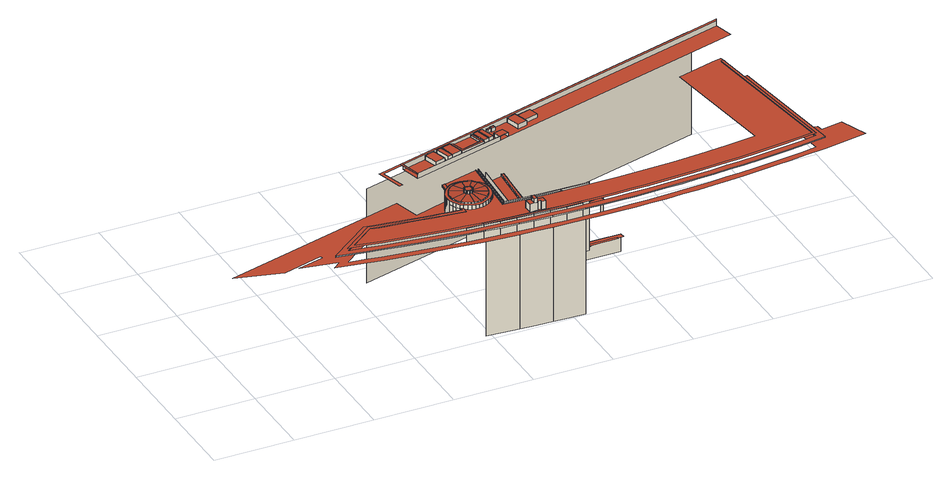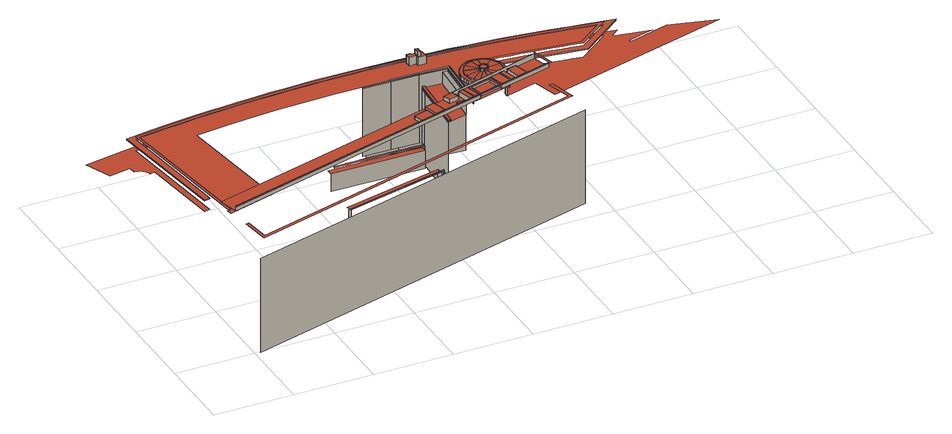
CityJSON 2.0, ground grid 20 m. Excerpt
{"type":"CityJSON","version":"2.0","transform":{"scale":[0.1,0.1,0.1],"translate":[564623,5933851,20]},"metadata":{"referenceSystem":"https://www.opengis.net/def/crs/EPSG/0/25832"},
"CityObjects":{
"building1":{"type":"Building","attributes":{"Grundfläche 2D":"5459.755037","Grundhöhe NN":"20.637"},"children":["building1-1","building1-2","building1-3","building1-4","building1-5","building1-6","building1-7","building1-8","building1-9","building1-10","building1-11","building1-12","building1-13","building1-14","building1-15","building1-16","building1-17","building1-18","building1-19"],"geometry":[{"type":"MultiSurface","lod":"3","boundaries":[[[0,1,2,3]],[[1,0,4,5]],[[6,7,8,9]],[[10,11,12,13]],[[10,14,15,11]],[[11,16,17,12]],[[11,15,18,16]],[[16,19,20,17]],[[21,22,23,24]],[[25,26,27,28]],[[29,30,31,32,19,16,18,33]],[[21,34,35,22]],[[22,19,32,23]],[[26,29,33,27]],[[36,37,38,39]],[[20,19,22,35,40,41]],[[42,43,44,45]],[[42,46,43]],[[44,43,46,47,48,49]],[[50,42,45,51]],[[47,52,53,48]],[[54,55,56,57]],[[1,58,59,2]],[[40,37,36,60,61,62,41]],[[63,50,51,64]],[[54,57,65,66]],[[52,67,68,53]],[[69,70,63]],[[69,63,64,71]],[[72,73,55,54]],[[67,74,75,68]],[[67,76,74]],[[72,54,66,77]],[[58,1,5,78]],[[79,6,9,80]],[[81,69,71,82]],[[83,61,60,84]],[[74,85,86,75]],[[87,88,73,72]],[[89,90,81,82,91]],[[84,92,93,83]],[[87,72,77,94]],[[95,96,97,85,74,76,67,52,47,46,43,46,98]],[[46,42,50,63,70,99,100,98]],[[90,89,101]],[[102,103,104,105,106,107]],[[85,108,109,86]],[[110,111,112,113,114,115]],[[116,117,88,87]],[[118,101,89,119]],[[94,120,121,122,116,87]],[[123,99,70,69,81,90,101,118,124]],[[92,125,126,93]],[[109,108,127,128,129,130]],[[131,132,133,134,135,136]],[[137,118,119,138]],[[139,117,116,140,141,142]],[[143,144,145,146,121,120]],[[147,128,127,108,85,97,148,149]],[[125,150,151,126]],[[128,147,152,129]],[[153,137,138,154]],[[118,137,153,155,156,157,124]],[[143,158,159,144]],[[147,160,161,152]],[[162,163,164,153,154,165]],[[83,93,126,151,166,167,168,169,170,171,172,173,174,175,176,177,178,179,180,181,182,183,158,143,120,94,77,66,65,184,185,13,12,17,20,41,62,61],[64,51,45,44,49,48,53,68,75,86,109,130,129,152,161,186,187,188,189,190,191,192,193,194,195,196,197,198,199,200,201,202,203,162,165,154,138,119,89,91,82,71]],[[166,151,150,204]],[[155,153,164,163,205,206,207,208,209,156]],[[210,59,58,211]],[[211,58,78,212]],[[213,79,80,214]],[[215,216,160,147,149,217,218]],[[160,216,186,161]],[[219,159,158,183]],[[205,163,162,203]],[[167,166,204,220]],[[216,215,187,186]],[[221,206,205]],[[221,205,203,202]],[[220,222,168,167]],[[223,219,183,182]],[[224,225,226,227,228,215,218,229,230]],[[206,221,206,231,232,233,234,207]],[[235,236,237,238]],[[215,228,188,187]],[[200,231,206,221,202,201]],[[239,240,225,224,241,242]],[[243,223,182,181]],[[244,245,234,233]],[[244,246,247,248,249,250,245]],[[169,168,222,251]],[[228,227,226,189,188]],[[232,231,200,199]],[[249,248,252,253,254,239,242,255]],[[226,225,190,189]],[[251,256,170,169]],[[257,243,181,180]],[[211,258,259,210]],[[233,232,199,198]],[[225,240,191,190]],[[246,244,233]],[[246,233,198,197]],[[256,260,171,170]],[[261,257,180,179]],[[258,211,212,262]],[[263,213,214,264]],[[240,239,192,191]],[[247,246,197,196]],[[239,254,193,192]],[[248,247,196,195]],[[260,265,172,171]],[[266,261,179,178]],[[254,253,194,193]],[[253,252,248,195,194]],[[265,267,173,172]],[[268,266,178,177]],[[269,236,235]],[[270,271,272,103,102,273]],[[274,275,276,111,110,277]],[[267,278,174,173]],[[279,268,177,176]],[[278,280,175,174]],[[280,279,176,175]],[[281,282,283,284]],[[285,281,284,286]],[[287,288,289,135,134,290,291]],[[258,292,293,259]],[[294,295,296,297]],[[295,298,299,296]],[[292,258,262,300]],[[301,263,264,302]],[[303,304,305,306,298,295,307,308,309]],[[307,295,294,310]],[[311,312,313,314]],[[315,306,305,316]],[[317,318,319,303,309,320]],[[318,321,322,319]],[[292,323,324,293]],[[320,325,326,317]],[[327,328,329,330,331,332,322,321]],[[328,327,321,318,333,334]],[[319,335,336,337,338,316,305,304,303]],[[331,330,339,340,341,342]],[[343,344,345,346,347,348,349,350,351,352,353,354,355,356,357,358,291,290,134,133,132,359,360,361,362,363,364,365,366,367,368,369,370,371,372,373,374,375,38,37,40,35,34,376,377,378,379,380,381,382,383,384,385,386,387,388,389,390,391,3,2,59,210,259,293,324,392,393,394,395,396,397,398,399,400,401,402,403,404,405,406,407,408,409,410,411]],[[323,292,300,412]],[[413,301,302,414]],[[415,416,417,271,270,418]],[[419,420,421,275,274,422]],[[423,424,425,426,427,314,313,428,429,430,431,432,433,434,435,436,437]],[[438,439,308,307]],[[287,291,358,357,440,441]],[[442,443,444,445,131,136,135,289,288,287,441,440,446,447,448,449,450,451,452,453,454,455,456,457,458,459,460,461,462,463,464,465,466,467,468,469,470,471,472,473,474,475,282,281,285,476,140,116,477,145,144,159,219,223,243,257,261,266,268,279,280,278,267,265,260,256,251,222,220,204,150,125,92,84,60,36,39,478,479,480,481,482,483,484,485,486,487,488,489,490,491,492]],[[493,494,495,496,497,498,499,24,23,32,31,500,501,502,503,504,505,506,507,508,509,510,511,512,513,514,515,516,113,112,111,276,275,421,420,517,518,519,520,521,522,523,524,525,526,527,528,529,530,531,532,533,534,535,536,537,538,539,540,541,542,543,544,545,546,547,548,549,550,551,412,300,262,212,78,5,4,552,553,554,555,556,557,558,559,560]],[[561,562,563,564,565,337,336,335,319,322,566,567]],[[568,283,282,475]],[[569,570,571,572,573,574,575,576,577,578,579,419,422,274,277,110,115,114,580,581,582,583,584,585,586,587,588,589,590,591,592,593,594,595,596,30,29,26,25,597,598,599,600,601,602,603,604,605,606,607,608,609,610,611,612,7,6,79,213,263,301,413,613,614,615,616,617,618,619,620,621,622,623,624,625,626,627,628,629,630,631,632,633,634,635]],[[438,307,310,636]],[[323,637,392,324]],[[638,639,640,641,642,643,644,326,325,645]],[[646,647,648,649]],[[637,323,412,551]],[[613,413,414,650]],[[651,652,329,328,653,654,655,656,657,658]],[[656,655,654,653,328,334,659,660,661,662]],[[663,664,665,666,667,668,669,670,671,672,673,674,105,104,103,272,271,417,416,675,676,677,678,679,680,681,682,683,684,685,686,687,688,689,690,691,692,693,694,695,696,697,698,699,700,701,702,703,704,705,706,707,708,709,710,711,712,713,714,715,716,717,718,719,720,721,722,723,724,650,414,302,264,214,80,9,8,725,726,727,728,729,730,731,732,733,734,735,736,737,738,739,740,28,27,33,18,15,14,741,742,56,55,73,88,117,139,743,744,745,746,747]],[[748,749,439,438]],[[340,750,751,341]],[[752,753,754,755,756,757,662,661,660,659,334,333,318,317,326,644,643,642,641,758,759,760,761,762,763,764,765,766,767]],[[748,438,636,768]],[[769,770,771,761,760,759,758,641,640,772]],[[773,774,750,340,339,330,329,652,651,658,657,775,776,777,778,779,780,781]],[[782,783,784,785,561,567]],[[786,787,788,431,430,789,790,425,424,423,238,237]],[[436,435,434,433,432,791,792,793,794,235,437]],[[646,649,795,796,797,783,782,567,566,798]],[[799,800,801,802,803,804,805,806,807,808]],[[648,809,795,649]],[[810,811,812,813]]],"semantics":{"surfaces":[{"type":"WallSurface"},{"type":"RoofSurface"},{"type":"GroundSurface"}],"values":[0,0,0,0,0,0,0,0,0,0,0,0,0,0,0,0,0,1,0,0,0,0,0,0,0,0,0,1,0,0,0,1,0,0,0,0,0,0,0,0,0,0,1,1,0,0,0,0,0,0,0,1,0,0,0,0,0,0,1,0,0,0,1,0,0,0,1,0,1,0,0,0,1,0,0,0,0,0,1,0,0,0,1,1,0,0,0,1,0,1,1,0,0,0,1,0,0,0,0,0,0,1,0,0,0,0,0,0,0,0,0,0,0,0,0,0,0,0,0,0,0,0,0,0,0,0,0,0,0,0,0,0,0,0,1,0,0,0,0,0,0,0,1,0,1,0,0,0,0,0,0,0,1,1,0,0,2,0,0,0,0,0,0,0,0,1,0,0,1,0,0,1,0,1,1,0,1,1,0]}}]},
"building1-1":{"type":"BuildingInstallation","parents":["building1"],"geometry":[{"type":"MultiSurface","lod":"3","boundaries":[[[814,815,816,122,121,146]],[[145,817,476,815,814,146]],[[140,816,815,476]],[[140,116,122,816]]],"semantics":{"surfaces":[{"type":"RoofSurface"},{"type":"WallSurface"}],"values":[0,1,1,1]}}]},
"building1-2":{"type":"BuildingInstallation","parents":["building1"],"geometry":[{"type":"MultiSurface","lod":"3","boundaries":[[[818,819,820,821]],[[818,821,822,823]],[[820,819,824,825]],[[821,820,825,822]],[[823,824,819,818]]],"semantics":{"surfaces":[{"type":"RoofSurface"},{"type":"WallSurface"}],"values":[0,1,1,1,1]}}]},
"building1-3":{"type":"BuildingInstallation","parents":["building1"],"geometry":[{"type":"MultiSurface","lod":"3","boundaries":[[[826,827,828,829,830,831,832,833,834,835,836,837,838,839,840,841,842,843,844,845,846,847,848,849,850,851,852]],[[100,838,837,98]],[[100,99,839,838]],[[123,840,839,99]],[[124,841,840,123]],[[124,157,842,841]],[[156,843,842,157]],[[209,844,843,156]],[[209,208,207,846,845,844]],[[234,847,846,207]],[[245,848,847,234]],[[250,849,848,245]],[[249,850,849,250]],[[852,851,853,854]],[[826,852,854,855]],[[827,826,855,856]],[[828,827,856,857]],[[829,828,857,858]],[[830,829,858,859]],[[831,830,859,860]],[[832,831,860,861]],[[833,832,861,862]],[[834,833,862,863]],[[835,834,863,864]],[[836,835,864,865]]],"semantics":{"surfaces":[{"type":"RoofSurface"},{"type":"WallSurface"}],"values":[0,1,1,1,1,1,1,1,1,1,1,1,1,1,1,1,1,1,1,1,1,1,1,1,1]}}]},
"building1-4":{"type":"BuildingInstallation","parents":["building1"],"geometry":[{"type":"MultiSurface","lod":"3","boundaries":[[[866,867,865,864,863,862,861,860,859,858,857,856,855,854,853,868,869,870,871,872,873,874,875,876]]],"semantics":{"surfaces":[{"type":"RoofSurface"}],"values":[0]}}]},
"building1-5":{"type":"BuildingInstallation","parents":["building1"],"geometry":[{"type":"MultiSurface","lod":"3","boundaries":[[[877,878,879]],[[878,880,879]],[[836,879,880,837]],[[881,882,877]],[[882,878,877]],[[883,884,881]],[[884,882,881]],[[885,886,883]],[[886,884,883]],[[887,888,886,885]],[[887,889,890,888]],[[871,890,889]],[[891,892,871]],[[892,893,890,871]],[[894,895,891]],[[895,892,891]],[[896,897,894]],[[897,895,894]],[[896,894,898,851,850,899]],[[879,836,865,867]],[[877,879,867,866]],[[881,877,866,876]],[[883,881,876,875]],[[885,883,875,874]],[[887,885,874,873]],[[889,887,873,872]],[[872,871,889]],[[871,870,891]],[[894,891,870,869]],[[898,894,869,868]],[[851,898,868,853]],[[255,242,896,899,850,249]],[[241,897,896,242]],[[895,897,241,224]],[[229,893,892,895,224,230]],[[890,893,229,218]],[[888,890,218,217]],[[886,888,217,149]],[[148,884,886,149]],[[97,882,884,148]],[[96,878,882,97]],[[95,880,878,96]],[[95,98,837,880]]],"semantics":{"surfaces":[{"type":"RoofSurface"},{"type":"WallSurface"}],"values":[0,0,0,0,0,0,0,0,0,0,0,0,0,0,0,0,0,0,0,1,1,1,1,1,1,1,1,1,1,1,1,1,1,1,1,1,1,1,1,1,1,1,1]}}]},
"building1-6":{"type":"BuildingInstallation","parents":["building1"],"geometry":[{"type":"MultiSurface","lod":"3","boundaries":[[[900,901,902,903]],[[901,900,904,905]],[[906,907,903,902]],[[907,904,900,903]],[[902,901,905,906]]],"semantics":{"surfaces":[{"type":"RoofSurface"},{"type":"WallSurface"}],"values":[0,1,1,1,1]}}]},
"building1-7":{"type":"BuildingInstallation","parents":["building1"],"geometry":[{"type":"MultiSurface","lod":"3","boundaries":[[[908,909,910,911]],[[911,910,912,913]],[[908,911,913,914]],[[914,915,909,908]],[[915,912,910,909]]],"semantics":{"surfaces":[{"type":"RoofSurface"},{"type":"WallSurface"}],"values":[0,1,1,1,1]}}]},
"building1-8":{"type":"BuildingInstallation","parents":["building1"],"geometry":[{"type":"MultiSurface","lod":"3","boundaries":[[[916,917,918,919,920,921,922,923,924,925,926]],[[927,925,924,928]],[[927,929,926,925]],[[929,930,931,932,921,920,917,916,926]],[[933,922,921,932]],[[923,934,928,924]]],"semantics":{"surfaces":[{"type":"RoofSurface"},{"type":"WallSurface"}],"values":[0,1,1,1,1,1]}}]},
"building1-9":{"type":"BuildingInstallation","parents":["building1"],"geometry":[{"type":"MultiSurface","lod":"3","boundaries":[[[935,936,937,938]],[[936,935,920,919]],[[937,936,919,918]],[[938,937,918,917]],[[917,920,935,938]]],"semantics":{"surfaces":[{"type":"RoofSurface"},{"type":"WallSurface"}],"values":[0,1,1,1,1]}}]},
"building1-10":{"type":"BuildingInstallation","parents":["building1"],"geometry":[{"type":"MultiSurface","lod":"3","boundaries":[[[939,940,941,942,943,944]],[[923,922,942,941]],[[945,943,942,922,933]],[[946,947,939,944]],[[945,946,944,943]],[[947,948,940,939]],[[934,923,941,940,948]]],"semantics":{"surfaces":[{"type":"RoofSurface"},{"type":"WallSurface"}],"values":[0,1,1,1,1,1,1]}}]},
"building1-11":{"type":"BuildingInstallation","parents":["building1"],"geometry":[{"type":"MultiSurface","lod":"3","boundaries":[[[949,429,428,950,951,427,426,952]],[[950,428,313,312]],[[951,950,312,311]],[[427,951,311,314]],[[426,425,790,952]],[[952,790,789,949]],[[949,789,430,429]]],"semantics":{"surfaces":[{"type":"RoofSurface"},{"type":"WallSurface"}],"values":[0,1,1,1,1,1,1]}}]},
"building1-12":{"type":"BuildingInstallation","parents":["building1"],"geometry":[{"type":"MultiSurface","lod":"3","boundaries":[[[953,954,955,956,957,958,959,960]],[[338,961,958,957]],[[961,304,959,958]],[[304,303,960,959]],[[303,319,953,960]],[[319,335,336,337,956,955,954,953]]],"semantics":{"surfaces":[{"type":"RoofSurface"},{"type":"WallSurface"}],"values":[0,1,1,1,1,1]}}]},
"building1-13":{"type":"BuildingInstallation","parents":["building1"],"geometry":[{"type":"MultiSurface","lod":"3","boundaries":[[[962,963,964,965]],[[963,962,966,967]],[[968,969,965,964]],[[962,965,969,966]],[[967,968,964,963]]],"semantics":{"surfaces":[{"type":"RoofSurface"},{"type":"WallSurface"}],"values":[0,1,1,1,1]}}]},
"building1-14":{"type":"BuildingInstallation","parents":["building1"],"geometry":[{"type":"MultiSurface","lod":"3","boundaries":[[[970,971,972,973]],[[971,970,974,975]],[[976,977,973,972]],[[970,973,977,974]],[[972,971,975,976]]],"semantics":{"surfaces":[{"type":"RoofSurface"},{"type":"WallSurface"}],"values":[0,1,1,1,1]}}]},
"building1-15":{"type":"BuildingInstallation","parents":["building1"],"geometry":[{"type":"MultiSurface","lod":"3","boundaries":[[[978,979,980,981]],[[981,980,982,983]],[[979,978,984,985]],[[983,984,978,981]],[[985,982,980,979]]],"semantics":{"surfaces":[{"type":"RoofSurface"},{"type":"WallSurface"}],"values":[0,1,1,1,1]}}]},
"building1-16":{"type":"BuildingInstallation","parents":["building1"],"geometry":[{"type":"MultiSurface","lod":"3","boundaries":[[[986,236,269,987]],[[786,988,987,269]],[[986,987,988,989]],[[989,237,236,986]]],"semantics":{"surfaces":[{"type":"RoofSurface"},{"type":"WallSurface"}],"values":[0,1,1,1]}}]},
"building1-17":{"type":"BuildingInstallation","parents":["building1"],"geometry":[{"type":"MultiSurface","lod":"3","boundaries":[[[990,991,992,993]],[[994,995,993,992]],[[990,993,995,996]],[[996,997,991,990]],[[992,991,997,994]]],"semantics":{"surfaces":[{"type":"RoofSurface"},{"type":"WallSurface"}],"values":[0,1,1,1,1]}}]},
"building1-18":{"type":"BuildingInstallation","parents":["building1"],"geometry":[{"type":"MultiSurface","lod":"3","boundaries":[[[998,999,1000,1001]],[[1000,999,1002,1003]],[[1004,1005,998,1001]],[[1005,1002,999,998]],[[1001,1000,1003,1004]]],"semantics":{"surfaces":[{"type":"RoofSurface"},{"type":"WallSurface"}],"values":[0,1,1,1,1]}}]},
"building1-19":{"type":"BuildingInstallation","parents":["building1"],"geometry":[{"type":"MultiSurface","lod":"3","boundaries":[[[1006,1007,1008,1009]],[[1009,1008,1010,1011]],[[1011,1012,1006,1009]],[[1007,1006,1012,1013]],[[1008,1007,1013,1010]]],"semantics":{"surfaces":[{"type":"RoofSurface"},{"type":"WallSurface"}],"values":[0,1,1,1,1]}}]}
},
"vertices":[
[548,35,289],[589,32,289],[589,32,291],[548,35,291],[548,35,284],[589,32,284],[589,32,281],[548,35,281],[548,35,254],[589,32,254],[559,145,289],[562,136,289],[562,136,299],[559,145,299],[559,145,254],[562,136,254],[566,128,289],[566,128,299],[566,128,254],[571,120,289],[571,120,299],[572,108,289],[573,119,289],[573,119,284],[572,108,284],[572,108,281],[573,119,281],[573,119,254],[572,108,254],[571,120,281],[570,122,281],[570,122,284],[571,120,284],[571,120,254],[572,108,291],[573,119,291],[579,114,289],[579,114,291],[578,100,291],[578,100,289],[578,114,291],[578,114,299],[569,139,302],[567,146,302],[567,146,299],[569,139,299],[567,148,302],[566,154,302],[566,154,299],[567,148,299],[573,132,302],[573,132,299],[566,162,302],[566,162,299],[563,180,289],[563,180,254],[560,172,254],[560,172,289],[629,29,289],[629,29,291],[586,109,289],[586,109,299],[579,114,299],[577,126,302],[577,126,299],[560,172,299],[563,180,299],[567,169,302],[567,169,299],[583,120,302],[577,127,302],[583,120,299],[568,188,289],[568,188,254],[570,177,302],[570,177,299],[569,172,302],[568,188,299],[629,29,284],[629,29,281],[629,29,254],[590,116,302],[590,116,299],[594,105,299],[594,105,289],[574,183,302],[574,183,299],[574,195,289],[574,195,254],[597,113,299],[596,113,302],[596,113,299],[603,103,289],[603,103,299],[574,195,299],[600,157,304],[601,160,304],[602,163,304],[601,154,304],[603,149,304],[602,151,304],[597,113,302],[668,10,6],[668,10,254],[628,13,254],[587,16,254],[587,16,6],[628,13,6],[579,189,302],[579,189,299],[668,12,281],[668,12,284],[628,14,284],[587,18,284],[587,18,281],[628,14,281],[578,199,289],[578,199,254],[604,111,302],[604,111,299],[581,201,299],[581,201,291],[578,199,291],[605,147,304],[608,146,304],[612,102,289],[612,102,299],[582,192,302],[585,194,302],[585,194,299],[582,192,299],[589,39,289],[589,39,291],[629,35,291],[670,33,291],[670,33,289],[629,35,289],[612,111,302],[612,111,299],[579,212,254],[580,226,289],[580,226,285],[579,212,285],[589,206,299],[589,206,289],[585,203,289],[585,203,291],[592,198,302],[604,165,304],[607,167,304],[621,103,289],[621,103,299],[592,198,299],[620,111,302],[620,111,299],[620,112,302],[614,146,304],[611,146,304],[597,209,299],[597,209,289],[599,201,302],[599,201,299],[627,113,299],[627,113,302],[621,112,302],[621,112,299],[630,106,299],[638,110,299],[646,115,299],[652,121,299],[658,129,299],[662,137,299],[664,146,299],[666,155,299],[665,164,299],[663,173,299],[660,181,299],[655,189,299],[648,196,299],[641,202,299],[633,206,299],[625,209,299],[616,210,299],[606,210,299],[558,163,299],[558,154,299],[607,202,299],[615,202,299],[623,201,299],[630,198,299],[637,195,299],[643,190,299],[648,184,299],[652,178,299],[655,170,299],[657,163,299],[657,155,299],[656,147,299],[654,140,299],[651,133,299],[646,127,299],[642,122,299],[641,121,299],[634,117,299],[630,106,289],[634,117,302],[642,122,302],[619,149,304],[619,148,304],[617,147,304],[669,26,291],[669,26,289],[669,26,284],[669,26,281],[669,26,254],[615,202,302],[607,202,302],[609,167,304],[612,168,304],[606,210,289],[638,110,289],[641,121,302],[646,115,289],[616,210,289],[617,166,304],[637,195,302],[630,198,302],[626,200,302],[623,201,302],[614,167,304],[615,167,304],[646,127,302],[651,133,302],[654,140,302],[621,151,304],[511,211,348],[750,278,345],[750,278,335],[511,211,335],[648,184,302],[643,190,302],[620,164,304],[621,161,304],[625,209,289],[655,142,302],[622,153,304],[656,147,302],[657,155,302],[657,163,302],[622,158,304],[622,156,304],[652,121,289],[656,166,302],[655,170,302],[652,178,302],[622,159,304],[658,129,289],[633,206,289],[710,24,289],[710,24,291],[662,137,289],[641,202,289],[710,24,284],[710,24,281],[710,24,254],[664,146,289],[648,196,289],[666,155,289],[655,189,289],[774,285,345],[750,6,6],[750,6,254],[709,8,254],[709,8,6],[750,8,281],[750,8,284],[709,9,284],[709,9,281],[665,164,289],[660,181,289],[663,173,289],[666,93,289],[742,89,289],[742,89,291],[666,93,291],[676,252,289],[676,252,291],[750,29,289],[749,29,289],[710,31,289],[710,31,291],[750,29,291],[750,22,289],[750,22,291],[673,100,291],[673,100,289],[683,254,289],[683,254,291],[673,100,284],[683,254,284],[750,22,284],[750,22,281],[750,22,254],[736,96,254],[730,96,254],[687,99,254],[687,99,284],[742,96,289],[742,96,111],[736,96,111],[742,96,291],[650,265,340],[701,279,340],[692,314,340],[640,299,340],[697,243,284],[697,243,254],[737,110,113],[738,116,113],[738,116,254],[737,110,111],[738,116,111],[738,116,63],[791,20,289],[791,20,291],[754,109,111],[754,109,113],[739,116,111],[754,115,111],[754,115,110],[744,115,110],[744,115,63],[739,116,63],[739,116,113],[754,115,113],[746,228,254],[746,230,254],[748,257,254],[742,256,254],[744,116,110],[744,130,110],[744,130,63],[744,116,63],[1395,61,291],[1355,55,291],[1315,51,291],[1275,46,291],[1235,42,291],[1195,39,291],[1154,35,291],[1114,33,291],[1074,31,291],[1033,29,291],[993,27,291],[953,26,291],[912,26,291],[872,26,291],[831,26,291],[791,27,291],[549,42,291],[509,46,291],[469,51,291],[429,55,291],[389,61,291],[349,66,291],[309,73,291],[285,77,291],[351,128,291],[373,124,291],[398,121,291],[423,118,291],[447,115,291],[472,112,291],[497,109,291],[521,106,291],[546,103,291],[547,110,291],[522,113,291],[497,115,291],[473,118,291],[448,121,291],[423,124,291],[399,128,291],[374,131,291],[350,135,291],[268,72,291],[308,66,291],[348,60,291],[388,54,291],[428,49,291],[468,44,291],[508,39,291],[831,20,291],[872,19,291],[912,19,291],[953,20,291],[993,20,291],[1034,22,291],[1074,24,291],[1114,26,291],[1155,29,291],[1195,32,291],[1235,35,291],[1275,39,291],[1276,39,291],[1316,44,291],[1356,49,291],[1396,54,291],[1435,60,291],[1386,437,291],[1379,435,291],[1428,65,291],[791,20,284],[791,20,281],[791,20,254],[831,4,6],[831,4,254],[790,5,254],[790,5,6],[831,5,281],[831,5,284],[790,6,284],[790,6,281],[498,260,335],[500,260,335],[634,298,335],[634,298,345],[640,299,345],[692,314,345],[697,315,345],[697,315,335],[1404,512,335],[1404,512,348],[711,319,348],[640,299,348],[634,298,348],[500,260,348],[498,260,348],[812,94,289],[812,94,111],[831,26,289],[791,27,289],[469,51,289],[509,46,289],[548,42,289],[549,42,289],[872,26,289],[912,26,289],[953,26,289],[993,27,289],[1033,29,289],[1074,31,289],[1114,33,289],[1154,35,289],[1195,39,289],[1235,42,289],[1275,46,289],[1315,51,289],[1355,55,289],[1395,61,289],[1428,65,289],[1379,435,289],[1386,437,289],[1388,437,289],[1385,449,289],[1361,443,289],[1267,417,289],[1267,416,289],[1307,111,289],[1231,102,289],[1161,96,289],[1092,92,289],[1022,89,289],[952,87,289],[882,86,289],[812,87,289],[587,228,289],[581,201,289],[546,103,289],[521,106,289],[497,109,289],[472,112,289],[447,115,289],[423,118,289],[398,121,289],[373,124,289],[351,128,289],[285,77,289],[309,73,289],[349,66,289],[389,61,289],[429,55,289],[468,51,289],[399,128,284],[423,124,284],[448,121,284],[473,118,284],[497,115,284],[522,113,284],[547,110,284],[548,124,284],[524,127,284],[499,129,284],[474,132,284],[450,135,284],[425,139,284],[401,142,284],[376,145,284],[346,150,284],[234,64,284],[306,52,284],[346,46,284],[386,40,284],[426,34,284],[466,30,284],[507,25,284],[547,21,284],[872,5,284],[912,5,284],[953,5,284],[994,6,284],[1034,8,284],[1075,9,284],[1115,12,284],[1156,14,284],[1196,18,284],[1237,21,284],[1277,25,284],[1317,30,284],[1357,34,284],[1398,40,284],[1451,48,284],[1410,363,284],[1396,361,284],[1435,60,284],[1396,54,284],[1356,49,284],[1316,44,284],[1276,39,284],[1275,39,284],[1235,35,284],[1195,32,284],[1155,29,284],[1114,26,284],[1074,24,284],[1034,22,284],[993,20,284],[953,20,284],[912,19,284],[872,19,284],[871,19,284],[831,20,284],[508,39,284],[468,44,284],[428,49,284],[388,54,284],[348,60,284],[308,66,284],[268,72,284],[350,135,284],[374,131,284],[746,228,114],[746,230,114],[746,235,114],[746,235,112],[748,257,112],[746,228,63],[746,228,112],[812,87,291],[1277,25,281],[1237,21,281],[1196,18,281],[1156,14,281],[1115,12,281],[1075,9,281],[1034,8,281],[994,6,281],[953,5,281],[912,5,281],[872,5,281],[547,21,281],[507,25,281],[466,30,281],[426,34,281],[386,40,281],[346,46,281],[306,52,281],[234,64,281],[346,150,281],[376,145,281],[401,142,281],[425,139,281],[450,135,281],[474,132,281],[499,129,281],[524,127,281],[548,124,281],[547,110,281],[522,113,281],[497,115,281],[473,118,281],[448,121,281],[423,124,281],[399,128,281],[374,131,281],[350,135,281],[268,72,281],[308,66,281],[348,60,281],[388,54,281],[428,49,281],[468,44,281],[508,39,281],[831,20,281],[872,19,281],[912,19,281],[953,20,281],[993,20,281],[1034,22,281],[1074,24,281],[1114,26,281],[1155,29,281],[1195,32,281],[1235,35,281],[1275,39,281],[1276,39,281],[1316,44,281],[1356,49,281],[1396,54,281],[1435,60,281],[1396,361,281],[1410,363,281],[1451,48,281],[1398,40,281],[1357,34,281],[1317,30,281],[812,94,291],[831,20,289],[789,108,111],[806,107,111],[823,107,111],[823,107,113],[806,107,113],[789,108,113],[771,108,113],[771,108,111],[752,230,63],[755,216,63],[755,216,110],[752,230,110],[831,20,254],[789,114,110],[771,114,110],[771,114,111],[789,114,111],[806,113,111],[823,113,111],[823,113,110],[806,113,110],[771,114,113],[789,114,113],[806,113,113],[823,113,113],[226,115,254],[174,101,254],[159,97,254],[252,80,254],[231,63,254],[306,51,254],[346,44,254],[386,39,254],[426,33,254],[466,28,254],[507,24,254],[547,20,254],[872,4,254],[912,4,254],[953,4,254],[994,5,254],[1034,6,254],[1075,8,254],[1115,10,254],[1156,13,254],[1196,16,254],[1237,20,254],[1277,24,254],[1317,28,254],[1358,33,254],[1398,39,254],[1452,46,254],[1561,65,254],[1534,133,254],[1479,124,254],[1477,140,254],[1472,140,254],[1467,142,254],[1462,144,254],[1458,147,254],[1457,147,254],[1454,150,254],[1454,151,254],[1451,155,254],[1451,156,254],[1449,160,254],[1449,161,254],[1449,163,254],[1436,161,254],[1410,363,254],[1396,361,254],[1435,60,254],[1396,54,254],[1356,49,254],[1316,44,254],[1276,39,254],[1275,39,254],[1235,35,254],[1195,32,254],[1155,29,254],[1114,26,254],[1074,24,254],[1034,22,254],[993,20,254],[953,20,254],[912,19,254],[872,19,254],[508,39,254],[468,44,254],[428,49,254],[388,54,254],[348,60,254],[308,66,254],[268,72,254],[350,135,254],[374,131,254],[399,128,254],[423,124,254],[448,121,254],[473,118,254],[497,115,254],[522,113,254],[547,110,254],[558,154,254],[558,163,254],[497,188,254],[479,254,254],[5,122,254],[121,92,254],[224,121,254],[882,93,289],[882,93,111],[979,128,110],[979,128,63],[928,113,113],[910,113,113],[893,113,113],[875,113,113],[858,113,113],[841,113,113],[841,107,113],[858,107,113],[875,106,113],[893,106,113],[910,107,113],[928,107,113],[945,107,113],[962,107,113],[962,113,113],[945,113,113],[882,93,291],[858,107,111],[875,106,111],[893,106,111],[841,107,111],[962,113,110],[979,114,110],[841,113,110],[858,113,110],[875,113,110],[893,113,110],[910,113,110],[928,113,110],[945,113,110],[748,229,112],[1015,292,112],[1015,292,114],[748,229,114],[774,285,335],[1418,464,335],[1405,510,335],[708,275,335],[645,258,335],[1408,518,348],[1377,509,348],[492,263,348],[508,206,348],[1007,290,110],[1007,290,63],[1015,292,63],[748,229,63],[473,331,291],[491,264,291],[492,263,291],[499,265,291],[482,327,291],[1361,572,291],[1369,507,291],[1377,509,291],[1367,580,291],[480,333,291],[1010,276,110],[446,341,253],[1385,601,253],[1385,601,6],[446,341,6],
[587,225,291],[587,228,291],[580,226,291],[587,225,289],
[561,275,347],[571,239,347],[595,245,347],[585,282,347],[585,282,335],[561,275,335],[571,239,335],[595,245,335],
[620,154,311],[619,152,311],[618,150,311],[616,148,311],[613,148,311],[611,147,311],[608,148,311],[606,149,311],[604,150,311],[603,152,311],[602,154,311],[601,154,311],[602,151,311],[603,149,311],[605,147,311],[608,146,311],[611,146,311],[614,146,311],[617,147,311],[619,148,311],[619,149,311],[621,151,311],[622,153,311],[622,156,311],[622,158,311],[620,158,311],[621,156,311],[620,158,310],[621,156,310],[620,154,310],[619,152,310],[618,150,310],[616,148,310],[613,148,310],[611,147,310],[608,148,310],[606,149,310],[604,150,310],[603,152,310],[602,154,310],
[603,159,310],[602,157,310],[620,161,310],[618,163,310],[616,164,310],[614,165,310],[611,166,310],[609,166,310],[607,165,310],[605,164,310],[604,162,310],
[603,159,311],[601,160,311],[602,157,311],[600,157,311],[604,162,311],[602,163,311],[605,164,311],[604,165,311],[607,165,311],[607,167,310],[609,166,311],[609,167,310],[611,166,311],[612,168,310],[616,164,311],[615,167,310],[614,167,310],[618,163,311],[617,166,310],[621,161,311],[620,164,311],[620,161,311],[622,159,311],
[606,288,347],[594,285,347],[605,248,347],[617,251,347],[606,288,335],[594,285,335],[605,248,335],[617,251,335],
[609,289,347],[619,252,347],[643,258,347],[632,295,347],[643,258,335],[632,295,335],[609,289,335],[619,252,335],
[710,36,310],[718,37,310],[718,52,310],[725,52,310],[725,37,310],[727,37,310],[727,39,310],[727,48,310],[726,56,310],[706,56,310],[707,36,310],[706,56,289],[726,56,289],[707,36,289],[710,36,289],[725,37,289],[727,37,289],[727,39,289],[727,48,289],
[725,37,321],[725,52,321],[718,52,321],[718,37,321],
[745,35,311],[745,49,311],[727,48,311],[727,39,311],[735,39,311],[735,35,311],[735,39,289],[735,35,289],[745,35,289],[745,49,289],
[708,275,345],[701,279,345],[650,265,345],[645,258,345],
[738,116,260],[746,228,260],[746,230,260],[748,257,260],[742,256,260],[730,97,260],[730,96,260],[736,96,260],[730,97,254],
[712,317,347],[700,314,347],[710,277,347],[722,280,347],[712,317,335],[700,314,335],[710,277,335],[722,280,335],
[726,321,347],[714,318,347],[724,281,347],[736,284,347],[726,321,335],[714,318,335],[724,281,335],[736,284,335],
[739,318,343],[747,321,343],[745,326,343],[737,324,343],[745,326,335],[737,324,335],[739,318,335],[747,321,335],
[744,298,345],[768,304,345],[768,304,335],[744,298,335],
[759,321,344],[757,329,344],[747,326,344],[749,319,344],[747,326,335],[749,319,335],[759,321,335],[757,329,335],
[832,311,347],[821,348,347],[798,341,347],[808,304,347],[821,348,335],[798,341,335],[808,304,335],[832,311,335],
[869,331,344],[862,356,344],[826,346,344],[833,321,344],[826,346,335],[833,321,335],[869,331,335],[862,356,335]
]}
